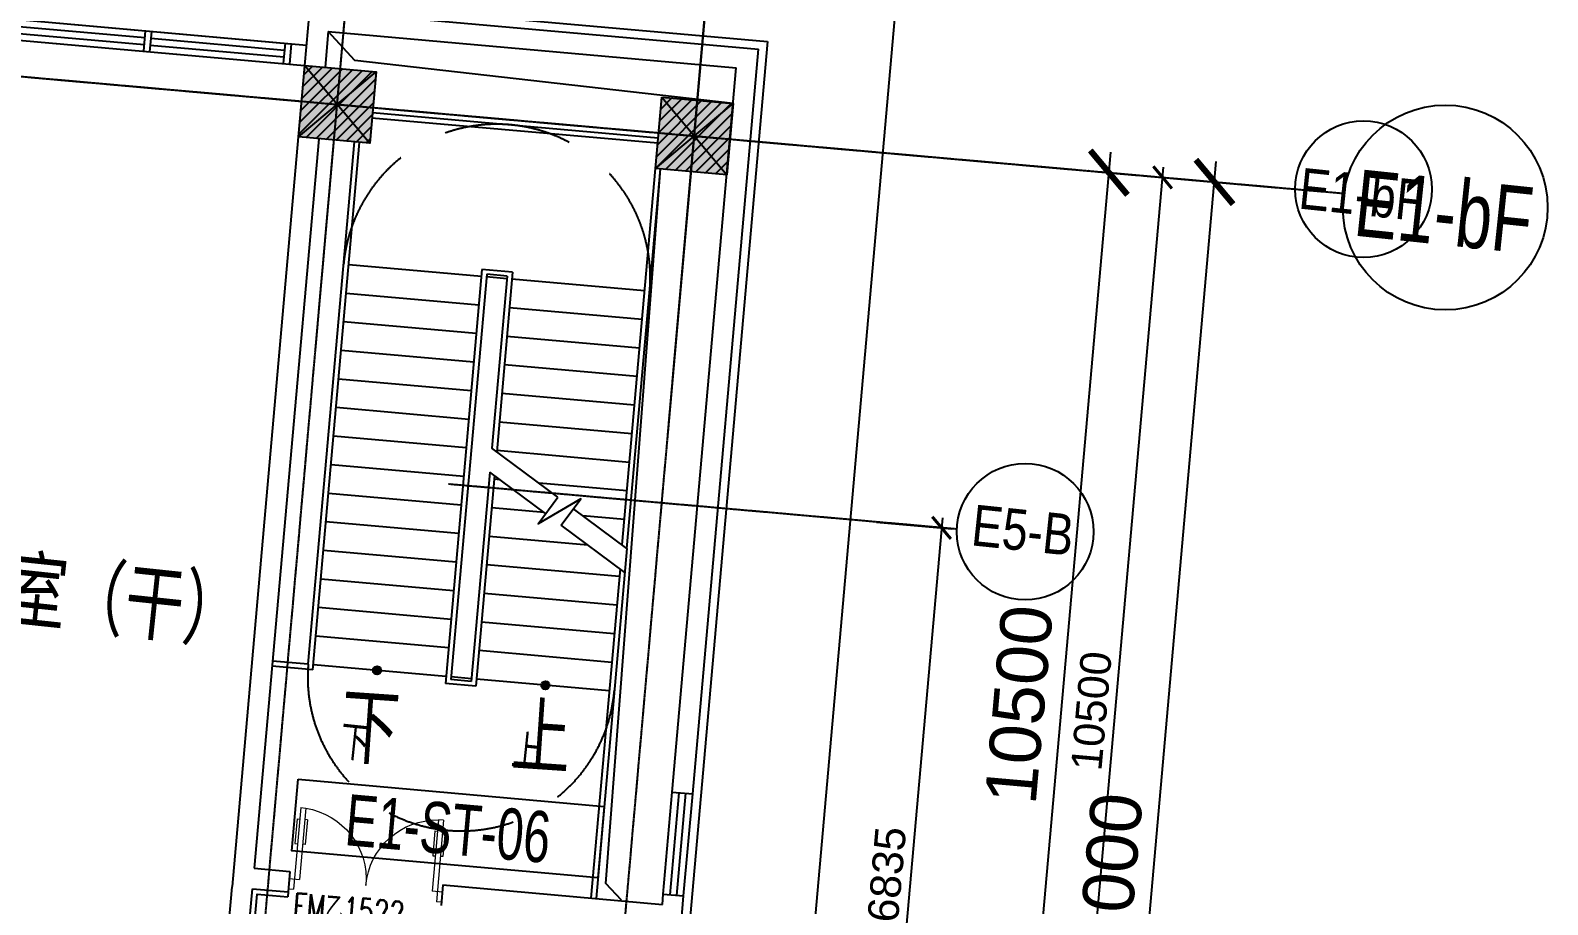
# Model space of a CAD drawing. Header units: millimetres. Extents: x -174040 to 151923, y -227569 to 142020.
# Drawn here: x -73562 to -58748, y 48922 to 57457 of the extents above; entities that cross this region are included whole.
import ezdxf
from ezdxf.enums import TextEntityAlignment as Align

# ---------------------------------------------------------------- set-up
doc = ezdxf.new("R2010")
doc.units = ezdxf.units.MM
doc.header["$LTSCALE"] = 5
for name, pattern in [('E-RG-1F$0$$0$DOTE', [2.42, 2, -0.2, 0.02, -0.2]), ('E1-RV-3F$0$DASH', [0.35, 0.25, -0.1]), ('XRE2$0$HIDDEN', [0.375, 0.25, -0.125])]:
    doc.linetypes.add(name, pattern=pattern)
for name, color, linetype in [('00外装饰面', 21, 'Continuous'), ('A—墙体', 7, 'Continuous'), ('A—文字索引', 40, 'Continuous'), ('A—楼梯、电梯、栏杆', 50, 'Continuous'), ('A—设备管丼、主管符号', 50, 'Continuous'), ('A—轴线、尺寸', 1, 'Continuous'), ('A—门窗', 135, 'Continuous'), ('E-COLS-F3$0$0S-COLS-HATCH', 8, 'Continuous'), ('E-COLS-F3$0$0S-COLS-HATCH-I', 8, 'Continuous'), ('E-COLS-F3$0$0S-COLS-LINE', 4, 'Continuous'), ('E1-RI-3F$0$A-SYMB-DOOR', 4, 'Continuous'), ('I—平面—文字', 40, 'Continuous'), ('I—平面—文字（放大1：100）', 40, 'XRE2$0$HIDDEN'), ('I—平面—装饰面层线', 192, 'Continuous'), ('I—平面—门编号', 22, 'Continuous'), ('WINDOW_TEXT', 7, 'Continuous'), ('XRE1$0$A-SYMB', 4, 'Continuous'), ('XRE1$0$A-SYMB-NUMB-T', 4, 'Continuous'), ('轴线100', 1, 'Continuous')]:
    doc.layers.add(name, color=color, linetype=linetype)
doc.layers.add('A-DOOR', color=32, linetype='Continuous', lineweight=5)
doc.layers.add('E1-RI-3F$0$A-GLAZ-CWMG', color=3, linetype='Continuous', lineweight=5)
doc.styles.add('ARIAL', font='arial.ttf')
doc.styles.add('E1-RI-3F$0$ECADI-TXT', font='simplex.shx', dxfattribs={"bigfont": 'hztxt.shx'})
doc.styles.add('SIMPLEX', font='simplex.shx', dxfattribs={"width": 0.7})
doc.styles.add('XD2008', font='SIMYOU.TTF', dxfattribs={"width": 0.7})
doc.styles.add('XRE1$0$ECADI-TXT', font='simplex.shx', dxfattribs={"bigfont": 'hztxt.shx'})
doc.styles.add('幼圆', font='SIMYOU.TTF', dxfattribs={"width": 0.7})
doc.dimstyles.new('200', dxfattribs={"dimscale": 200, "dimtxt": 2.5, "dimasz": 2, "dimexe": 1, "dimexo": 1, "dimgap": 0.8, "dimtad": 1, "dimdec": 0, "dimdsep": 46, "dimtxsty": 'ARIAL', "dimblk1": 'ARCHTICK', "dimblk2": 'ARCHTICK', "dimsah": 1, "dimcen": -0.9, "dimdle": 1, "dimclrd": 256, "dimclre": 256, "dimclrt": 40, "dimaunit": 1, "dimadec": 0, "dimazin": 0, "dimtfac": 0.35, "dimtdec": 0, "dimtix": 1, "dimtmove": 2, "dimatfit": 3, "dimldrblk": 'ARCHTICK', "dimfxl": 0, "dimtvp": 0.8, "dimtolj": 1, "dimtzin": 0, "dimarcsym": 0})
doc.dimstyles.new('副本 100', dxfattribs={"dimscale": 100, "dimtxt": 2.5, "dimasz": 2, "dimexe": 1, "dimexo": 1, "dimgap": 0.8, "dimtad": 1, "dimdec": 0, "dimdsep": 46, "dimtxsty": 'ARIAL', "dimblk1": 'ARCHTICK', "dimblk2": 'ARCHTICK', "dimsah": 1, "dimcen": -0.9, "dimdle": 1, "dimclrd": 256, "dimclre": 256, "dimclrt": 40, "dimaunit": 1, "dimadec": 0, "dimazin": 0, "dimtfac": 0.35, "dimtdec": 0, "dimtix": 1, "dimtmove": 2, "dimatfit": 3, "dimldrblk": 'ARCHTICK', "dimfxl": 0, "dimtvp": 0.8, "dimtolj": 1, "dimtzin": 0, "dimarcsym": 0})
pattern_1 = [(45, (0, 0), (-53.0330086, 53.0330086), [])]

# ---------------------------------------------------------------- blocks, each defined once
blk = doc.blocks.new('_ArchTick')
at = {"color": 0, "linetype": 'ByBlock', "const_width": 0.15}
blk.add_lwpolyline([(-0.5, -0.5), (0.5, 0.5)], dxfattribs=at)
blk = doc.blocks.new('*D197')
at = {"layer": 'A—轴线、尺寸', "linetype": 'ByBlock', "lineweight": -2}
for p, q in [((-77615, 56504), (-77174, 61484)), ((-77391, 61303), (-70020, 60651)), ((-70642, 55888), (-70202, 60868))]:
    blk.add_line(p, q, dxfattribs=at)
at = {"layer": 'Defpoints', "color": 0, "linetype": 'ByBlock'}
for p in [(-70219, 60669), (-77632, 56305), (-70660, 55689)]:
    blk.add_point(p, dxfattribs=at)
at = {"layer": 'A—轴线、尺寸', "linetype": 'ByBlock', "lineweight": -2, "xscale": 400, "yscale": 400, "zscale": 400}
for p, rotation in [((-77192, 61285), 174.9478286028069), ((-70219, 60669), 354.9478286028069)]:
    blk.add_blockref('_ArchTick', p, dxfattribs=dict(at, rotation=rotation))
at = {"layer": 'A—轴线、尺寸', "color": 40, "linetype": 'ByBlock', "insert": (-73669, 61391), "char_height": 500, "attachment_point": 5, "rotation": 354.9478, "style": 'ARIAL'}
blk.add_mtext('\\A1;7000', dxfattribs=at)
blk = doc.blocks.new('*D198')
at = {"layer": 'A—轴线、尺寸', "linetype": 'ByBlock', "lineweight": -2}
for p, q in [((-70642, 55888), (-70202, 60868)), ((-70418, 60686), (-66534, 60343)), ((-67156, 55580), (-66715, 60560))]:
    blk.add_line(p, q, dxfattribs=at)
at = {"layer": 'Defpoints', "color": 0, "linetype": 'ByBlock'}
for p in [(-66733, 60361), (-70660, 55689), (-67173, 55380)]:
    blk.add_point(p, dxfattribs=at)
at = {"layer": 'A—轴线、尺寸', "linetype": 'ByBlock', "lineweight": -2, "xscale": 400, "yscale": 400, "zscale": 400}
for p, rotation in [((-70219, 60669), 174.9478286028069), ((-66733, 60361), 354.9478286028069)]:
    blk.add_blockref('_ArchTick', p, dxfattribs=dict(at, rotation=rotation))
at = {"layer": 'A—轴线、尺寸', "color": 40, "linetype": 'ByBlock', "insert": (-68439, 60928), "char_height": 500, "attachment_point": 5, "rotation": 354.9478, "style": 'ARIAL'}
blk.add_mtext('\\A1;3500', dxfattribs=at)
blk = doc.blocks.new('*D203')
at = {"layer": 'A—轴线、尺寸', "linetype": 'ByBlock', "lineweight": -2}
for p, q in [((-112521, 59088), (-111949, 65563)), ((-112166, 65381), (-66444, 61339)), ((-67198, 55081), (-66626, 61556))]:
    blk.add_line(p, q, dxfattribs=at)
at = {"layer": 'Defpoints', "color": 0, "linetype": 'ByBlock'}
for p in [(-66643, 61357), (-112539, 58889), (-67216, 54882)]:
    blk.add_point(p, dxfattribs=at)
at = {"layer": 'A—轴线、尺寸', "linetype": 'ByBlock', "lineweight": -2, "xscale": 400, "yscale": 400, "zscale": 400}
for p, rotation in [((-111967, 65363), 174.9478286028069), ((-66643, 61357), 354.9478286028069)]:
    blk.add_blockref('_ArchTick', p, dxfattribs=dict(at, rotation=rotation))
at = {"layer": 'A—轴线、尺寸', "color": 40, "linetype": 'ByBlock', "insert": (-89268, 63774), "char_height": 500, "attachment_point": 5, "rotation": 354.9478, "style": 'ARIAL'}
blk.add_mtext('\\A1;45500', dxfattribs=at)
blk = doc.blocks.new('*D279')
at = {"layer": 'A—轴线、尺寸', "linetype": 'ByBlock', "lineweight": -2}
for p, q in [((-63974, 45410), (-63014, 56268)), ((-63229, 56086), (-63231, 56086)), ((-64436, 45651), (-63757, 45591))]:
    blk.add_line(p, q, dxfattribs=at)
at = {"layer": 'Defpoints', "color": 0, "linetype": 'ByBlock'}
for p in [(-63032, 56068), (-63030, 56068), (-64635, 45669)]:
    blk.add_point(p, dxfattribs=at)
at = {"layer": 'A—轴线、尺寸', "linetype": 'ByBlock', "lineweight": -2, "xscale": 400, "yscale": 400, "zscale": 400}
for p, rotation in [((-63032, 56068), 84.94782860218018), ((-63956, 45609), 264.9478286021802)]:
    blk.add_blockref('_ArchTick', p, dxfattribs=dict(at, rotation=rotation))
at = {"layer": 'A—轴线、尺寸', "color": 40, "linetype": 'ByBlock', "insert": (-63908, 50875), "char_height": 500, "attachment_point": 5, "rotation": 84.9478, "style": 'ARIAL'}
blk.add_mtext('\\A1;10500', dxfattribs=at)
blk = doc.blocks.new('*D292')
at = {"layer": 'A—轴线、尺寸', "linetype": 'ByBlock', "lineweight": -2}
for p, q in [((-63252, 41832), (-61984, 56176)), ((-61832, 55962), (-61802, 55960)), ((-63746, 42077), (-63035, 42014))]:
    blk.add_line(p, q, dxfattribs=at)
at = {"layer": 'Defpoints', "color": 0, "linetype": 'ByBlock'}
for p in [(-62032, 55980), (-62001, 55977), (-63945, 42094)]:
    blk.add_point(p, dxfattribs=at)
at = {"layer": 'A—轴线、尺寸', "linetype": 'ByBlock', "lineweight": -2, "xscale": 400, "yscale": 400, "zscale": 400}
for p, rotation in [((-62001, 55977), 84.94782860218018), ((-63234, 42032), 264.9478286021802)]:
    blk.add_blockref('_ArchTick', p, dxfattribs=dict(at, rotation=rotation))
at = {"layer": 'A—轴线、尺寸', "color": 40, "linetype": 'ByBlock', "insert": (-63031, 49041), "char_height": 500, "attachment_point": 5, "rotation": 84.9478, "style": 'ARIAL'}
blk.add_mtext('\\A1;14000', dxfattribs=at)
blk = doc.blocks.new('XRE3')
at = {"layer": 'E-COLS-F3$0$0S-COLS-HATCH'}
for points in [[(11772895, -6152105), (11773592, -6152166), (11773530, -6152864), (11772833, -6152802)], [(11776381, -6152413), (11777078, -6152475), (11777017, -6153172), (11776319, -6153110)]]:
    blk.add_hatch(color=18, dxfattribs=at).paths.add_polyline_path(points)
at = {"layer": 'E-COLS-F3$0$0S-COLS-HATCH-I'}
h = blk.add_hatch(dxfattribs=at)
h.set_pattern_fill('ANSI31', color=256, scale=600, style=0)
h.set_pattern_definition(pattern_1)
h.paths.add_polyline_path([(11772895, -6152105), (11773592, -6152166), (11773530, -6152864), (11772833, -6152802)])
h = blk.add_hatch(dxfattribs=at)
h.set_pattern_fill('ANSI31', color=256, scale=600, style=0)
h.set_pattern_definition(pattern_1)
h.paths.add_polyline_path([(11776381, -6152413), (11777078, -6152475), (11777017, -6153172), (11776319, -6153110)])
at = {"layer": 'Defpoints'}
for p, q in [((11772833, -6152802), (11773592, -6152166)), ((11772895, -6152105), (11773530, -6152864)), ((11776319, -6153110), (11777078, -6152475)), ((11776381, -6152413), (11777017, -6153172))]:
    blk.add_line(p, q, dxfattribs=at)
at = {"layer": 'E-COLS-F3$0$0S-COLS-LINE', "color": 255}
for points in [[(11772895, -6152105), (11773592, -6152166), (11773530, -6152864), (11772833, -6152802)], [(11776381, -6152413), (11777078, -6152475), (11777017, -6153172), (11776319, -6153110)]]:
    blk.add_lwpolyline(points, close=True, dxfattribs=at)
blk = doc.blocks.new('E1-RI-3F$0$ERWEW')
at = {"layer": 'A—门窗'}
for p, q in [((12241778, -5091274), (12241778, -5091474)), ((12241778, -5091274), (12247778, -5091274)), ((12241838, -5091274), (12241838, -5091474)), ((12241838, -5091341), (12243148, -5091341)), ((12243148, -5091274), (12243148, -5091474)), ((12243208, -5091274), (12243208, -5091474)), ((12243208, -5091341), (12243948, -5091341)), ((12243948, -5091274), (12243948, -5091474)), ((12244008, -5091274), (12244008, -5091474)), ((12244008, -5091341), (12244748, -5091341)), ((12244748, -5091274), (12244748, -5091474)), ((12244808, -5091274), (12244808, -5091474)), ((12244808, -5091341), (12246348, -5091341)), ((12246348, -5091274), (12246348, -5091474)), ((12246408, -5091274), (12246408, -5091474)), ((12246408, -5091341), (12247718, -5091341)), ((12247718, -5091274), (12247718, -5091474)), ((12247778, -5091274), (12247778, -5091474)), ((12241778, -5091474), (12247778, -5091474)), ((12241838, -5091408), (12243148, -5091408)), ((12243208, -5091408), (12243948, -5091408)), ((12244008, -5091408), (12244748, -5091408)), ((12244808, -5091408), (12246348, -5091408)), ((12246408, -5091408), (12247718, -5091408))]:
    blk.add_line(p, q, dxfattribs=at)
blk = doc.blocks.new('E1-RI-3F$0$ECADI-TAG-DOOR')
blk = doc.blocks.new('E1-RV-3F$0$3')
at = {"layer": 'A—楼梯、电梯、栏杆'}
h = blk.add_hatch(color=256, dxfattribs=at)
edge = h.paths.add_edge_path()
edge.add_arc((10773784.9, -7567736.8), 20, 138.7891, 318.7891, ccw=False)
edge.add_arc((10773784.9, -7567736.8), 20, -41.2109, 138.7891, ccw=False)
blk.add_lwpolyline([(10773800, -7567750, -1), (10773769.9, -7567723.7, -1)], format="xyb", close=True, dxfattribs=at)
blk = doc.blocks.new('XRE1$0$ECADI-TAG-CODE')
at = {"layer": 'XRE1$0$A-SYMB-NUMB-T', "color": 1}
blk.add_lwpolyline([(0, 3.5), (15, 3.5), (15, 0), (0, 0)], close=True, dxfattribs=at)
at = {"layer": 'XRE1$0$A-SYMB-NUMB-T', "style": 'XRE1$0$ECADI-TXT', "width": 0.7}
blk.add_attdef('CODE', text='', height=2.5, dxfattribs=at).set_placement((7.5, 1.75), align=Align.MIDDLE_CENTER)
blk = doc.blocks.new('$DORLIB2D$00000011')
for p, q in [((-0.4833, 0.3962), (-0.4833, 0.2346)), ((-0.4833, 0.3962), (-0.4667, 0.3962)), ((-0.4667, 0.4709), (-0.4667, -0.0625)), ((-0.4667, 0.4709), (-0.4333, 0.4709)), ((-0.4333, 0.4709), (-0.4333, 0.0042)), ((-0.4167, 0.3962), (-0.4333, 0.3962)), ((-0.4167, 0.3962), (-0.4167, 0.2346)), ((0.4167, 0.3962), (0.4167, 0.2346)), ((0.4167, 0.3962), (0.4333, 0.3962)), ((0.4333, 0.4709), (0.4333, 0.0042)), ((0.4667, 0.4709), (0.4333, 0.4709)), ((0.4667, 0.4709), (0.4667, -0.0625)), ((0.4833, 0.3962), (0.4667, 0.3962)), ((0.4833, 0.3962), (0.4833, 0.2346)), ((-0.4833, 0.2346), (-0.4667, 0.2346)), ((-0.4167, 0.2346), (-0.4333, 0.2346)), ((0.4167, 0.2346), (0.4333, 0.2346)), ((0.4833, 0.2346), (0.4667, 0.2346)), ((-0.5, 0.0042), (-0.4333, 0.0042)), ((-0.5, 0.0042), (-0.5, -0.0625)), ((0.5, 0.0042), (0.4333, 0.0042)), ((0.5, 0.0042), (0.5, -0.0625)), ((-0.5, -0.0625), (-0.4667, -0.0625)), ((0.5, -0.0625), (0.4667, -0.0625))]:
    blk.add_line(p, q)
for centre, start, end in [((-0.4667, 0.0042), 0, 85.90396), ((0.4667, 0.0042), 94.09604, 180)]:
    blk.add_arc(centre, 0.4667, start, end)
blk = doc.blocks.new('door-doublewing')
at = {"layer": 'A-DOOR', "color": 4, "xscale": -0.9999999999999998, "rotation": 180}
blk.add_blockref('$DORLIB2D$00000011', (0, -0.0291), dxfattribs=at)
at = {"layer": 'WINDOW_TEXT', "style": 'SIMPLEX', "flags": 9}
blk.add_attdef('A', text='', height=1, dxfattribs=at).set_placement((0, 1.5), align=Align.MIDDLE)
blk = doc.blocks.new('*D467')
at = {"layer": 'Defpoints', "color": 0, "linetype": 'ByBlock'}
for p in [(-190865, 59738), (-198278, 55374), (-191305, 54758)]:
    blk.add_point(p, dxfattribs=at)
at = {"layer": '轴线100', "linetype": 'ByBlock', "lineweight": -2}
for p, q in [((-198269, 55474), (-197829, 60454)), ((-197937, 60363), (-190765, 59729)), ((-191296, 54858), (-190856, 59838))]:
    blk.add_line(p, q, dxfattribs=at)
at = {"layer": '轴线100', "linetype": 'ByBlock', "lineweight": -2, "xscale": 200, "yscale": 200, "zscale": 200}
for p, rotation in [((-197838, 60355), 174.9478286063447), ((-190865, 59738), 354.9478286063447)]:
    blk.add_blockref('_ArchTick', p, dxfattribs=dict(at, rotation=rotation))
at = {"layer": '轴线100', "color": 40, "linetype": 'ByBlock', "insert": (-194331, 60279), "char_height": 300, "attachment_point": 5, "rotation": 354.9478, "style": 'ARIAL'}
blk.add_mtext('\\A1;7000', dxfattribs=at)
blk = doc.blocks.new('*D468')
at = {"layer": 'Defpoints', "color": 0, "linetype": 'ByBlock'}
for p in [(-187378, 59430), (-191305, 54758), (-187819, 54450)]:
    blk.add_point(p, dxfattribs=at)
at = {"layer": '轴线100', "linetype": 'ByBlock', "lineweight": -2}
for p, q in [((-191296, 54858), (-190856, 59838)), ((-190964, 59747), (-187279, 59421)), ((-187810, 54549), (-187370, 59530))]:
    blk.add_line(p, q, dxfattribs=at)
at = {"layer": '轴线100', "linetype": 'ByBlock', "lineweight": -2, "xscale": 200, "yscale": 200, "zscale": 200}
for p, rotation in [((-190865, 59738), 174.9478286063447), ((-187378, 59430), 354.9478286063447)]:
    blk.add_blockref('_ArchTick', p, dxfattribs=dict(at, rotation=rotation))
at = {"layer": '轴线100', "color": 40, "linetype": 'ByBlock', "insert": (-189101, 59816), "char_height": 300, "attachment_point": 5, "rotation": 354.9478, "style": 'ARIAL'}
blk.add_mtext('\\A1;3500', dxfattribs=at)
blk = doc.blocks.new('*D474')
at = {"layer": 'Defpoints', "color": 0, "linetype": 'ByBlock'}
for p in [(-187289, 60426), (-233185, 57958), (-187861, 53952)]:
    blk.add_point(p, dxfattribs=at)
at = {"layer": '轴线100', "linetype": 'ByBlock', "lineweight": -2}
for p, q in [((-233176, 58058), (-232603, 64532)), ((-232712, 64442), (-187189, 60417)), ((-187853, 54051), (-187280, 60526))]:
    blk.add_line(p, q, dxfattribs=at)
at = {"layer": '轴线100', "linetype": 'ByBlock', "lineweight": -2, "xscale": 200, "yscale": 200, "zscale": 200}
for p, rotation in [((-232612, 64433), 174.9478286063447), ((-187289, 60426), 354.9478286063447)]:
    blk.add_blockref('_ArchTick', p, dxfattribs=dict(at, rotation=rotation))
at = {"layer": '轴线100', "color": 40, "linetype": 'ByBlock', "insert": (-209930, 62662), "char_height": 300, "attachment_point": 5, "rotation": 354.9478, "style": 'ARIAL'}
blk.add_mtext('\\A1;45500', dxfattribs=at)
blk = doc.blocks.new('*D550')
at = {"layer": 'Defpoints', "color": 0, "linetype": 'ByBlock'}
for p in [(-183025, 56542), (-183023, 56542), (-184628, 46143)]:
    blk.add_point(p, dxfattribs=at)
at = {"layer": '轴线100', "linetype": 'ByBlock', "lineweight": -2}
for p, q in [((-183958, 45983), (-183016, 56642)), ((-183122, 56551), (-183124, 56551)), ((-184529, 46134), (-183850, 46074))]:
    blk.add_line(p, q, dxfattribs=at)
at = {"layer": '轴线100', "linetype": 'ByBlock', "lineweight": -2, "xscale": 200, "yscale": 200, "zscale": 200}
for p, rotation in [((-183025, 56542), 84.94782860218116), ((-183949, 46083), 264.9478286021812)]:
    blk.add_blockref('_ArchTick', p, dxfattribs=dict(at, rotation=rotation))
at = {"layer": '轴线100', "color": 40, "linetype": 'ByBlock', "insert": (-183719, 51333), "char_height": 300, "attachment_point": 5, "rotation": 84.9478, "style": 'ARIAL'}
blk.add_mtext('\\A1;10500', dxfattribs=at)
blk = doc.blocks.new('*D555')
at = {"layer": 'Defpoints', "color": 0, "linetype": 'ByBlock'}
for p in [(-185918, 53186), (-186674, 46391), (-185785, 46312)]:
    blk.add_point(p, dxfattribs=at)
at = {"layer": '轴线100', "linetype": 'ByBlock', "lineweight": -2}
for p, q in [((-185174, 53220), (-185793, 46212)), ((-185818, 53177), (-185083, 53112)), ((-186574, 46382), (-185685, 46303))]:
    blk.add_line(p, q, dxfattribs=at)
at = {"layer": '轴线100', "linetype": 'ByBlock', "lineweight": -2, "xscale": 200, "yscale": 200, "zscale": 200}
for p, rotation in [((-185183, 53121), 84.94782860218118), ((-185785, 46312), 264.9478286021812)]:
    blk.add_blockref('_ArchTick', p, dxfattribs=dict(at, rotation=rotation))
at = {"layer": '轴线100', "color": 40, "linetype": 'ByBlock', "insert": (-185716, 49737), "char_height": 300, "attachment_point": 5, "rotation": 84.9478, "style": 'ARIAL'}
blk.add_mtext('\\A1;6835', dxfattribs=at)
blk = doc.blocks.new('A$C1C9D1350')
at = {"layer": '轴线100', "linetype": 'E-RG-1F$0$$0$DOTE'}
for p, q in [((-192404.7, 42312.8), (-190661.6, 62029.2)), ((-188918.2, 42004.6), (-187175.2, 61721)), ((-239010.8, 61491.6), (-181729.9, 56427.6)), ((-185032.3, 53108.4), (-189998.3, 53547.4))]:
    blk.add_line(p, q, dxfattribs=at)
at = {"layer": '轴线100', "linetype": 'ByBlock'}
blk.add_line((-187075.8, 41841.7), (-185332.8, 61557.8), dxfattribs=at)
for centre in [(-181063.2, 56427.6), (-184366.5, 53083.2)]:
    blk.add_circle(centre, 666.7, dxfattribs=at)
at = {"layer": '轴线100', "color": 40, "style": 'ARIAL', "width": 0.8}
for s, p in [('E1-bF', (-181080.4, 56374.6)), ('E5-B', (-184388.8, 53098.5))]:
    blk.add_text(s, height=400, rotation=354, dxfattribs=at).set_placement(p, align=Align.MIDDLE_CENTER)
at = {"layer": '轴线100', "linetype": 'ByBlock'}
for base, p1, p2, angle, picture, middle in [((-187289, 60426), (-233184.6, 57958.5), (-187861.4, 53951.6), 174.94783, '*D474', (-209930.1, 62661.7)), ((-190864.8, 59738.2), (-198277.9, 55374.5), (-191305.1, 54758), 174.94783, '*D467', (-194330.7, 60278.7)), ((-187378.4, 59430), (-191305.1, 54758), (-187818.7, 54449.8), 174.94783, '*D468', (-189101.1, 59816.5)), ((-183024.8, 56542.1), (-184628.3, 46142.9), (-183022.7, 56541.9), 264.94783, '*D550', (-183719.4, 51333)), ((-185784.6, 46312.1), (-185917.5, 53185.8), (-186673.6, 46390.7), 84.94783, '*D555', (-185716, 49737))]:
    dim = blk.add_linear_dim(base=base, p1=p1, p2=p2, angle=angle, dimstyle='副本 100', override={"dimtxt": 3}, dxfattribs=at)
    dim.commit()
    dim.dimension.update_dxf_attribs({"geometry": picture, "text_midpoint": middle})

msp = doc.modelspace()

# ---------------------------------------------------------------- linework, layer by layer
at = {"layer": '00外装饰面', "linetype": 'ByBlock', "ltscale": 5}
for p, q in [((-70908.4, 57748.5), (-66366.1, 57346.8)), ((-66366.1, 57346.8), (-67723.1, 41996.8))]:
    msp.add_line(p, q, dxfattribs=at)
at = {"layer": 'A—墙体'}
for p, q in [((-91934.4, 59175.6), (-70866.6, 57313.1)), ((-91354.4, 58923.6), (-70884, 57113.8)), ((-70835.7, 57661.7), (-70884.2, 57113.9)), ((-70835.7, 57661.7), (-70884.2, 57113.9)), ((-70835.7, 57661.7), (-66452.9, 57274.2)), ((-70835.7, 57661.7), (-66452.9, 57274.2)), ((-70654.1, 57444.9), (-70684.9, 57096.2)), ((-70654.1, 57444.9), (-70684.9, 57096.2)), ((-70654.1, 57444.9), (-66669.7, 57092.6)), ((-70654.1, 57444.9), (-66669.7, 57092.6)), ((-67095.7, 50002.6), (-66452.9, 57274.2)), ((-67095.7, 50002.6), (-66452.9, 57274.2)), ((-67294.9, 50020.2), (-66669.7, 57092.6)), ((-67294.9, 50020.2), (-66669.7, 57092.6)), ((-70746.6, 56399), (-71376.2, 49276.7)), ((-70746.6, 56399), (-71376.2, 49276.7)), ((-70945.8, 56416.6), (-71284.9, 52581.5)), ((-70945.8, 56416.6), (-71284.9, 52581.5)), ((-71284.9, 52581.5), (-71592.6, 49100.1)), ((-71284.9, 52581.5), (-71592.6, 49100.1)), ((-67294.9, 50020.2), (-67095.7, 50002.6)), ((-67294.9, 50020.2), (-67095.7, 50002.6)), ((-71376.2, 49276.7), (-71027.6, 49245.9)), ((-71376.2, 49276.7), (-71027.6, 49245.9)), ((-71027.6, 49245.9), (-71045.3, 49046.3)), ((-71027.6, 49245.9), (-71045.3, 49046.3)), ((-71962.9, 44911.5), (-71593.1, 49095.1)), ((-71812.1, 44346), (-71393.8, 49077.5)), ((-71393.9, 49077.5), (-71045.2, 49046.7)), ((-71393.9, 49077.5), (-71045.2, 49046.7)), ((-69533.4, 49113.8), (-69551.1, 48914.2)), ((-69533.4, 49113.8), (-69551.1, 48914.2)), ((-69533.4, 49113.8), (-67391.8, 48924.5)), ((-69533.4, 49113.8), (-67391.8, 48924.5)), ((-67391.8, 48924.5), (-67383, 49024.1)), ((-67391.8, 48924.5), (-67383, 49024.1)), ((-67383, 49024.1), (-67183.7, 49006.5)), ((-67383, 49024.1), (-67183.7, 49006.5)), ((-67212.4, 48682.8), (-67183.7, 49006.5)), ((-67212.4, 48682.8), (-67183.7, 49006.5))]:
    msp.add_line(p, q, dxfattribs=at)
at = {"layer": 'A—楼梯、电梯、栏杆'}
for p, q in [((-70226.5, 56604), (-67437.4, 56357.4)), ((-70226.5, 56604), (-67437.4, 56357.4)), ((-70222.1, 56653.8), (-67433, 56407.2)), ((-70222.1, 56653.8), (-67433, 56407.2)), ((-70848.9, 51268), (-70398, 56368.1)), ((-70848.9, 51268), (-70398, 56368.1)), ((-70803.4, 51213.8), (-70348.2, 56363.7)), ((-70803.4, 51213.8), (-70348.2, 56363.7)), ((-67784.3, 52433.4), (-67459.4, 56108.4)), ((-67784.3, 52433.4), (-67459.4, 56108.4)), ((-67737.2, 52398.4), (-67409.6, 56104)), ((-67737.2, 52398.4), (-67409.6, 56104)), ((-69158.9, 55053.9), (-70453.8, 55168.4)), ((-69158.9, 55053.9), (-70453.8, 55168.4)), ((-69152.9, 55121.4), (-69510.1, 51081.7)), ((-69152.9, 55121.4), (-69510.1, 51081.7)), ((-68854.1, 55095), (-69152.9, 55121.4)), ((-68854.1, 55095), (-69152.9, 55121.4)), ((-69106.7, 55076.2), (-69456.7, 51118.1)), ((-69106.7, 55076.2), (-69456.7, 51118.1)), ((-68909.9, 55031.9), (-69109.1, 55049.5)), ((-68909.9, 55031.9), (-69109.1, 55049.5)), ((-68907.5, 55058.6), (-69106.7, 55076.2)), ((-68907.5, 55058.6), (-69106.7, 55076.2)), ((-68907.5, 55058.6), (-69056, 53378.5)), ((-68907.5, 55058.6), (-69056, 53378.5)), ((-68854.1, 55095), (-69008.9, 53343.5)), ((-68854.1, 55095), (-69008.9, 53343.5)), ((-67565.1, 54913), (-68860.1, 55027.5)), ((-67565.1, 54913), (-68860.1, 55027.5)), ((-69183.6, 54775), (-70478.5, 54889.5)), ((-69183.6, 54775), (-70478.5, 54889.5)), ((-67589.8, 54634.1), (-68884.7, 54748.6)), ((-67589.8, 54634.1), (-68884.7, 54748.6)), ((-69208.2, 54496.1), (-70503.2, 54610.6)), ((-69208.2, 54496.1), (-70503.2, 54610.6)), ((-67614.4, 54355.2), (-68909.4, 54469.7)), ((-67614.4, 54355.2), (-68909.4, 54469.7)), ((-69232.9, 54217.2), (-70527.8, 54331.7)), ((-69232.9, 54217.2), (-70527.8, 54331.7)), ((-67639.1, 54076.3), (-68934, 54190.8)), ((-67639.1, 54076.3), (-68934, 54190.8)), ((-69257.5, 53938.3), (-70552.5, 54052.8)), ((-69257.5, 53938.3), (-70552.5, 54052.8)), ((-67663.7, 53797.4), (-68958.7, 53911.9)), ((-67663.7, 53797.4), (-68958.7, 53911.9)), ((-69282.2, 53659.4), (-70577.1, 53773.8)), ((-69282.2, 53659.4), (-70577.1, 53773.8)), ((-67688.4, 53518.5), (-68983.3, 53632.9)), ((-67688.4, 53518.5), (-68983.3, 53632.9)), ((-69306.8, 53380.4), (-70601.8, 53494.9)), ((-69306.8, 53380.4), (-70601.8, 53494.9)), ((-68411.9, 52899.8), (-69056, 53378.5)), ((-68411.9, 52899.8), (-69056, 53378.5)), ((-67713.1, 53239.5), (-69008, 53354)), ((-67713.1, 53239.5), (-69008, 53354)), ((-69331.5, 53101.5), (-70626.4, 53216)), ((-69331.5, 53101.5), (-70626.4, 53216)), ((-69076.7, 53144.7), (-69257.4, 51100.4)), ((-69076.7, 53144.7), (-69257.4, 51100.4)), ((-69029.6, 53109.7), (-69211.2, 51055.3)), ((-69029.6, 53109.7), (-69211.2, 51055.3)), ((-68531.2, 52739.3), (-69076.7, 53144.7)), ((-68531.2, 52739.3), (-69076.7, 53144.7)), ((-68976.4, 53070.1), (-69032.7, 53075.1)), ((-68976.4, 53070.1), (-69032.7, 53075.1)), ((-67737.7, 52960.6), (-68595.8, 53036.5)), ((-67737.7, 52960.6), (-68595.8, 53036.5)), ((-69356.2, 52822.6), (-70651.1, 52937.1)), ((-69356.2, 52822.6), (-70651.1, 52937.1)), ((-68547.1, 52751.1), (-69057.3, 52796.2)), ((-68547.1, 52751.1), (-69057.3, 52796.2)), ((-67737.2, 52398.4), (-68259.4, 52786.5)), ((-67737.2, 52398.4), (-68259.4, 52786.5)), ((-69380.8, 52543.7), (-70675.8, 52658.2)), ((-69380.8, 52543.7), (-70675.8, 52658.2)), ((-67757.9, 52164.6), (-68378.7, 52625.9)), ((-67757.9, 52164.6), (-68378.7, 52625.9)), ((-67762.4, 52681.7), (-68166.5, 52717.5)), ((-67762.4, 52681.7), (-68166.5, 52717.5)), ((-68117.8, 52432.1), (-69082, 52517.3)), ((-68117.8, 52432.1), (-69082, 52517.3)), ((-69405.5, 52264.8), (-70700.4, 52379.3)), ((-69405.5, 52264.8), (-70700.4, 52379.3)), ((-67737.2, 52398.4), (-68039.3, 48981.7)), ((-67737.2, 52398.4), (-68039.3, 48981.7)), ((-67811.7, 52123.9), (-69106.6, 52238.4)), ((-67811.7, 52123.9), (-69106.6, 52238.4)), ((-67805, 52199.6), (-68089.1, 48986.1)), ((-67805, 52199.6), (-68089.1, 48986.1)), ((-69430.1, 51985.9), (-70725.1, 52100.4)), ((-69430.1, 51985.9), (-70725.1, 52100.4)), ((-67836.3, 51845), (-69131.3, 51959.5)), ((-67836.3, 51845), (-69131.3, 51959.5)), ((-69454.8, 51707), (-70749.7, 51821.5)), ((-69454.8, 51707), (-70749.7, 51821.5)), ((-67861, 51566.1), (-69155.9, 51680.6)), ((-67861, 51566.1), (-69155.9, 51680.6)), ((-69479.4, 51428.1), (-70774.4, 51542.5)), ((-69479.4, 51428.1), (-70774.4, 51542.5)), ((-70848.9, 51268), (-71197.5, 51298.9)), ((-70848.9, 51268), (-71197.5, 51298.9)), ((-69504.1, 51149.1), (-70799, 51263.6)), ((-69504.1, 51149.1), (-70799, 51263.6)), ((-67885.7, 51287.2), (-69180.6, 51401.6)), ((-67885.7, 51287.2), (-69180.6, 51401.6)), ((-70803.4, 51213.8), (-71201.9, 51249)), ((-70803.4, 51213.8), (-71201.9, 51249)), ((-69257.4, 51100.4), (-69456.7, 51118.1)), ((-69257.4, 51100.4), (-69456.7, 51118.1)), ((-69255.1, 51127.1), (-69454.3, 51144.7)), ((-69255.1, 51127.1), (-69454.3, 51144.7)), ((-67910.3, 51008.2), (-69205.3, 51122.7)), ((-67910.3, 51008.2), (-69205.3, 51122.7)), ((-69211.2, 51055.3), (-69510.1, 51081.7)), ((-69211.2, 51055.3), (-69510.1, 51081.7))]:
    msp.add_line(p, q, dxfattribs=at)
for points in [[(-70176.5, 51208.6, 0, 0, 0), (-69761.2, 55905.6, 0, 0, 0), (-68142.6, 55762.6, 0, 0, 0), (-68368.4, 53208.6, 40, 0, 0), (-68381.6, 53059.2, 0, 0, 0)], [(-70176.5, 51208.6, 0, 0, 0), (-69761.2, 55905.6, 0, 0, 0), (-68142.6, 55762.6, 0, 0, 0), (-68368.4, 53208.6, 40, 0, 0), (-68381.6, 53059.2, 0, 0, 0)], [(-68532.9, 51063.3, 0, 0, 0), (-68427.1, 52259.4, 40, 0, 0), (-68413.9, 52408.9, 0, 0, 0)], [(-68532.9, 51063.3, 0, 0, 0), (-68427.1, 52259.4, 40, 0, 0), (-68413.9, 52408.9, 0, 0, 0)]]:
    msp.add_lwpolyline(points, format="xyseb", dxfattribs=at)
msp.add_lwpolyline([(-68378.7, 52625.9), (-68186.5, 52884.6), (-68604.3, 52640.8), (-68411.9, 52899.8)], dxfattribs=at)
msp.add_lwpolyline([(-68378.7, 52625.9), (-68186.5, 52884.6), (-68604.3, 52640.8), (-68411.9, 52899.8)], dxfattribs=at)
at = {"layer": 'A—楼梯、电梯、栏杆', "linetype": 'E1-RV-3F$0$DASH', "ltscale": 1000}
for centre, start, end in [((-69009.5, 55040.7), 354.94789, 174.94789), ((-69009.5, 55040.7), 354.94789, 174.94789), ((-69354.2, 51141.3), 175.15481, 355.15481), ((-69354.2, 51141.3), 175.15481, 355.15481)]:
    msp.add_arc(centre, 1500, start, end, dxfattribs=at)
at = {"layer": 'A—设备管丼、主管符号'}
for points in [[(-66700.5, 56744), (-70394.5, 57163.8), (-70654.1, 57444.9)], [(-67789.8, 48964.7), (-67945.1, 49127.4), (-67409.6, 56104)]]:
    msp.add_lwpolyline(points, dxfattribs=at)
at = {"layer": 'A—轴线、尺寸', "linetype": 'E-RG-1F$0$$0$DOTE'}
for p, q in [((-71887.3, 41792.7), (-70016, 62959.7)), ((-68400.9, 41484.5), (-66529.6, 62651.5)), ((-115430.8, 60700.7), (-60738.7, 55865.6))]:
    msp.add_line(p, q, dxfattribs=at)
at = {"layer": 'A—轴线、尺寸', "linetype": 'ByBlock'}
msp.add_circle((-59748.2, 55727.7), 1000, dxfattribs=at)
at = {"layer": 'A—门窗'}
for p, q in [((-67383, 49024.1), (-67294.9, 50020.2)), ((-67383, 49024.1), (-67294.9, 50020.2)), ((-67316.5, 49018.2), (-67228.5, 50014.4)), ((-67316.5, 49018.2), (-67228.5, 50014.4)), ((-67250.1, 49012.4), (-67162.1, 50008.5)), ((-67250.1, 49012.4), (-67162.1, 50008.5)), ((-67183.7, 49006.5), (-67095.7, 50002.6)), ((-67183.7, 49006.5), (-67095.7, 50002.6))]:
    msp.add_line(p, q, dxfattribs=at)
at = {"layer": 'I—平面—装饰面层线'}
msp.add_line((-71045.3, 49046.3), (-71049.6, 48996.9), dxfattribs=at)
msp.add_lwpolyline([(-72183.9, 44681.3), (-72034.6, 44668.1), (-72232.9, 42425.6), (-71436, 42355.1), (-71365.6, 43152), (-71564.8, 43169.6), (-71459.1, 44365), (-71757.9, 44391.4), (-71625.8, 45885.6), (-71127.8, 45841.5), (-71057.4, 46638.4), (-71555.4, 46682.4), (-71348.5, 49023.3), (-71049.6, 48996.9)], dxfattribs=at)

# ---------------------------------------------------------------- block references
at = {"layer": 'A-DOOR', "xscale": 1499.999999999088, "yscale": 1499.999999999087, "zscale": 1499.999999999085, "rotation": 174.9476286287755}
msp.add_blockref('door-doublewing', (-70291.1, 49060.4), dxfattribs=at)
at = {"layer": 'A—楼梯、电梯、栏杆'}
for p, xscale, yscale, zscale, rotation in [((16903869.7, 20182330.9), 1.999999999999998, 1.999999999999998, 1.999999999999998, 264.9482967662852), ((16905863.7, 20181890.1), 1.999999999999996, 1.999999999999996, 1.999999999999996, 264.9472994357823)]:
    msp.add_blockref('E1-RV-3F$0$3', p, dxfattribs=dict(at, xscale=xscale, yscale=yscale, zscale=zscale, rotation=rotation))
at = {"layer": 'A—门窗'}
msp.add_blockref('XRE3', (-11843778.7, 6209218.7), dxfattribs=at)
at = {"layer": 'E1-RI-3F$0$A-GLAZ-CWMG', "rotation": 354.9478286031769}
msp.add_blockref('E1-RI-3F$0$ERWEW', (-11822858.1, 6207394.3), dxfattribs=at)
at = {"layer": 'I—平面—门编号'}
ref = msp.add_blockref('E1-RI-3F$0$ECADI-TAG-DOOR', (-69751, 47954.6), dxfattribs=dict(at, xscale=100.0000000022703, yscale=100.0000000022703, zscale=100.0000000022703, rotation=355.3264569251837))
ref.add_attrib('门窗主编号1', 'FM乙1522', dxfattribs={"layer": 'E1-RI-3F$0$A-SYMB-DOOR', "height": 250, "rotation": 355.32646, "style": 'E1-RI-3F$0$ECADI-TXT', "width": 0.7}).set_placement((-69920.8, 48699.3), align=Align.RIGHT)
at = {"layer": 'XRE1$0$A-SYMB'}
ref = msp.add_blockref('XRE1$0$ECADI-TAG-CODE', (-71008.8, 49448.3), dxfattribs=dict(at, xscale=200.0000000186264, yscale=200.0000000186263, zscale=200.0000000186264, rotation=354.9313075714674))
ref.add_attrib('CODE', 'E1-ST-06', dxfattribs={"layer": 'XRE1$0$A-SYMB-NUMB-T', "color": 40, "height": 500, "rotation": 354.93131, "style": '幼圆', "width": 0.7}).set_placement((-69483.8, 49664.4), align=Align.MIDDLE_CENTER)
at = {"layer": '轴线100'}
msp.add_blockref('A$C1C9D1350', (120517.4, -520.6), dxfattribs=at)

# ---------------------------------------------------------------- texts
at = {"layer": 'A—文字索引', "style": 'ARIAL', "width": 0.7}
msp.add_text('E1-bF', height=650, rotation=354, dxfattribs=at).set_placement((-59761.1, 55688), align=Align.MIDDLE_CENTER)
at = {"layer": 'I—平面—文字', "linetype": 'ByBlock', "style": 'XD2008', "width": 0.7}
for s, rotation, p in [('测试实验研究室（干）', 353.94417, (-77222.6, 52082.8, 0)), ('下', 356.07751, (-70551.9, 50378.4, 0)), ('上', 356.07751, (-68874.7, 50288.6, 0))]:
    msp.add_text(s, height=600, rotation=rotation, dxfattribs=at).set_placement(p)
at = {"layer": 'I—平面—文字（放大1：100）', "linetype": 'ByBlock', "style": 'XD2008', "width": 0.7}
for s, p in [('下', (-70551.9, 50378.4, 0)), ('上', (-68874.7, 50288.6, 0))]:
    msp.add_text(s, height=300, rotation=353.94417, dxfattribs=at).set_placement(p)

# ---------------------------------------------------------------- dimensions: what is measured, and where the dimension line sits
at = {"layer": 'A—轴线、尺寸', "linetype": 'ByBlock'}
for base, p1, p2, angle, picture, middle in [((-66643.4, 61356.5), (-112539, 58889), (-67215.8, 54882.1), 174.94783, '*D203', (-89268.4, 63773.6)), ((-70219.2, 60668.8), (-77632.3, 56305), (-70659.5, 55688.6), 174.94783, '*D197', (-73669.1, 61390.6)), ((-66732.8, 60360.5), (-70659.5, 55688.6), (-67173.1, 55380.3), 174.94783, '*D198', (-68439.4, 60928.5)), ((-63031.8, 56068.3), (-64635.4, 45669.1), (-63029.7, 56068.1), 264.94783, '*D279', (-63907.8, 50875.3)), ((-62001.3, 55977.2), (-63945.4, 42094.5), (-62031.5, 55979.9), 264.94783, '*D292', (-63031.4, 49041))]:
    dim = msp.add_linear_dim(base=base, p1=p1, p2=p2, angle=angle, dimstyle='200', dxfattribs=at)
    dim.commit()
    dim.dimension.update_dxf_attribs({"geometry": picture, "text_midpoint": middle})

doc.saveas('drawing.dxf')
